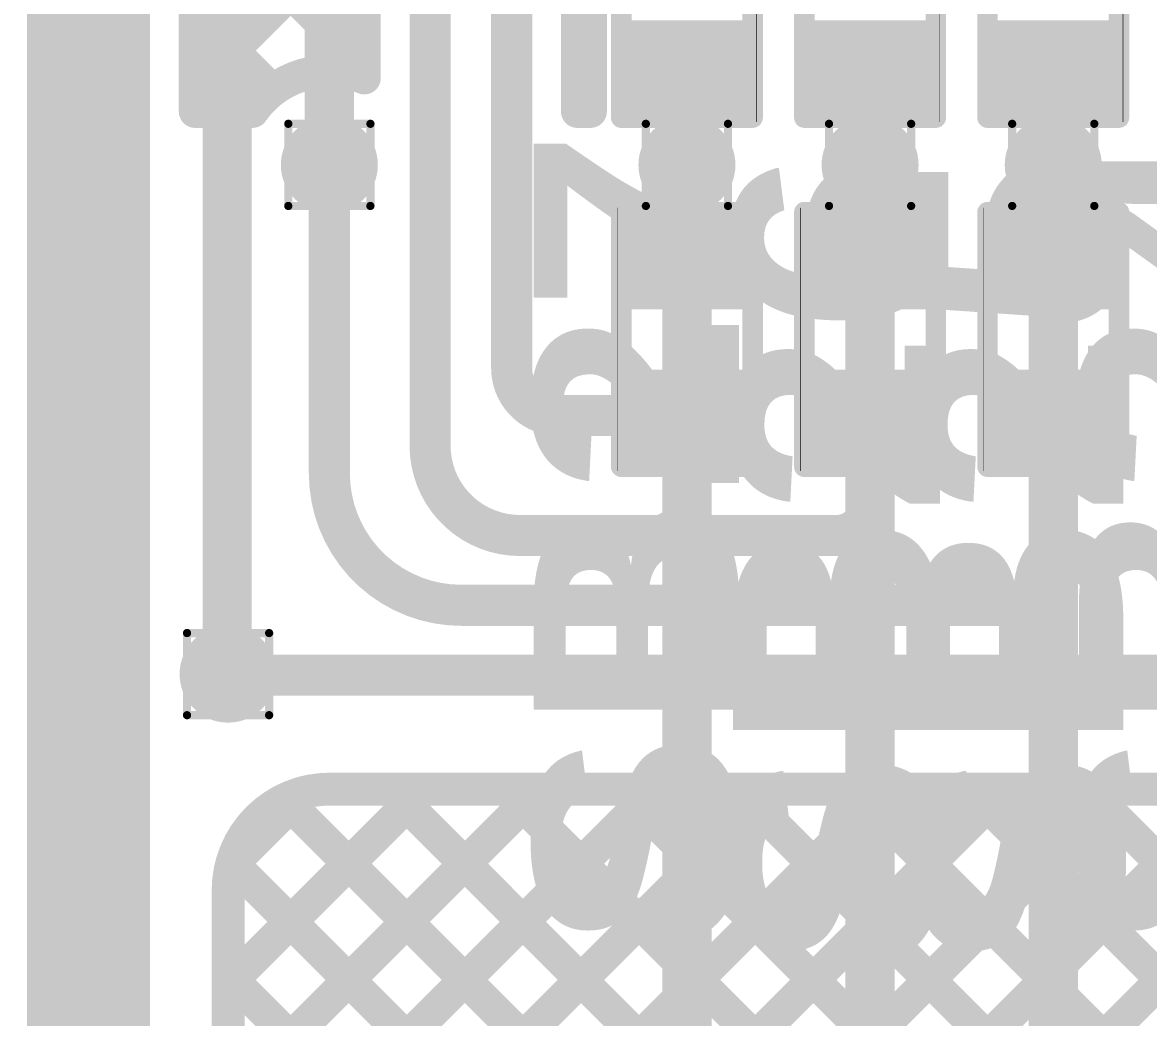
# Model space of a CAD drawing. Header units: inches. Extents: x -17 to 443, y -40 to 218.
# Drawn here: x 93.12 to 100.09, y 131.25 to 137.41 of the extents above; entities that cross this region are included whole.
import ezdxf

# ---------------------------------------------------------------- set-up
doc = ezdxf.new("R2010")
doc.units = ezdxf.units.IN
for name, color, linetype in [('Bottom Layer', 5, 'Continuous'), ('Drill Drawing', 1, 'Continuous'), ('Top Layer', 1, 'Continuous'), ('Top Overlay', 2, 'Continuous'), ('Top Paste', 8, 'Continuous'), ('Top Solder', 216, 'Continuous'), ('Via Holes', 16, 'Continuous')]:
    doc.layers.add(name, color=color, linetype=linetype)
doc.styles.add('Arial Black_Bold', font='', dxfattribs={"height": 0.2})
doc.styles.get('Arial Black_Bold').set_extended_font_data('Arial Black', bold=True)

# ---------------------------------------------------------------- blocks, each defined once
blk = doc.blocks.new('S______B______0402_14')
at = {"layer": 'Top Layer'}
for points in [[(-0.6985, -0.3175), (-0.6985, 0.3175), (-0.2413, 0.3175), (-0.2413, -0.3175)], [(0.2413, -0.3175), (0.2413, 0.3175), (0.6985, 0.3175), (0.6985, -0.3175)]]:
    blk.add_hatch(color=1, dxfattribs=at).paths.add_polyline_path(points)
at = {"layer": 'Top Paste'}
for points in [[(-0.6985, -0.3175), (-0.6985, 0.3175), (-0.2413, 0.3175), (-0.2413, -0.3175)], [(0.2413, -0.3175), (0.2413, 0.3175), (0.6985, 0.3175), (0.6985, -0.3175)]]:
    blk.add_hatch(color=8, dxfattribs=at).paths.add_polyline_path(points)
at = {"layer": 'Top Solder'}
for points in [[(-0.7535, -0.3725), (-0.7535, 0.3725), (-0.1863, 0.3725), (-0.1863, -0.3725)], [(0.1863, -0.3725), (0.1863, 0.3725), (0.7535, 0.3725), (0.7535, -0.3725)]]:
    blk.add_hatch(color=216, dxfattribs=at).paths.add_polyline_path(points)
at = {"layer": 'Top Overlay'}
for points, const_width in [([(-0.7874, 0.4064), (0.7874, 0.4064)], 0.127), ([(-0.7874, 0.4064), (-0.7874, -0.4064)], 0.127), ([(0.7874, 0.4064), (0.7874, -0.4064)], 0.127), ([(-0.7874, -0.4064), (0.7874, -0.4064)], 0.127), ([(-0.8128, -0.4318), (0.8128, -0.4318)], 0.00323)]:
    blk.add_lwpolyline(points, dxfattribs=dict(at, const_width=const_width))
for points, const_width in [([(-0.8191, 0.4064, 1), (-0.7556, 0.4064, 1)], 0.0635), ([(-0.8191, 0.4064, 1), (-0.7556, 0.4064, 1)], 0.0635), ([(0.7556, 0.4064, 1), (0.8191, 0.4064, 1)], 0.0635), ([(0.7556, 0.4064, 1), (0.8191, 0.4064, 1)], 0.0635), ([(-0.8191, -0.4064, 1), (-0.7556, -0.4064, 1)], 0.0635), ([(-0.8191, -0.4064, 1), (-0.7556, -0.4064, 1)], 0.0635), ([(0.7556, -0.4064, 1), (0.8191, -0.4064, 1)], 0.0635), ([(0.7556, -0.4064, 1), (0.8191, -0.4064, 1)], 0.0635), ([(-0.8136, -0.4318, 1), (-0.812, -0.4318, 1)], 0.00161), ([(0.812, -0.4318, 1), (0.8136, -0.4318, 1)], 0.00161)]:
    blk.add_lwpolyline(points, format="xyb", close=True, dxfattribs=dict(at, const_width=const_width))
blk = doc.blocks.new('S______B______0402_15')
at = {"layer": 'Top Layer'}
for points in [[(-0.6985, -0.3175), (-0.6985, 0.3175), (-0.2413, 0.3175), (-0.2413, -0.3175)], [(0.2413, -0.3175), (0.2413, 0.3175), (0.6985, 0.3175), (0.6985, -0.3175)]]:
    blk.add_hatch(color=1, dxfattribs=at).paths.add_polyline_path(points)
at = {"layer": 'Top Paste'}
for points in [[(-0.6985, -0.3175), (-0.6985, 0.3175), (-0.2413, 0.3175), (-0.2413, -0.3175)], [(0.2413, -0.3175), (0.2413, 0.3175), (0.6985, 0.3175), (0.6985, -0.3175)]]:
    blk.add_hatch(color=8, dxfattribs=at).paths.add_polyline_path(points)
at = {"layer": 'Top Solder'}
for points in [[(-0.7535, -0.3725), (-0.7535, 0.3725), (-0.1863, 0.3725), (-0.1863, -0.3725)], [(0.1863, -0.3725), (0.1863, 0.3725), (0.7535, 0.3725), (0.7535, -0.3725)]]:
    blk.add_hatch(color=216, dxfattribs=at).paths.add_polyline_path(points)
at = {"layer": 'Top Overlay'}
for points, const_width in [([(-0.7874, 0.4064), (0.7874, 0.4064)], 0.127), ([(-0.7874, 0.4064), (-0.7874, -0.4064)], 0.127), ([(0.7874, 0.4064), (0.7874, -0.4064)], 0.127), ([(-0.7874, -0.4064), (0.7874, -0.4064)], 0.127), ([(-0.8128, -0.4318), (0.8128, -0.4318)], 0.00323)]:
    blk.add_lwpolyline(points, dxfattribs=dict(at, const_width=const_width))
for points, const_width in [([(-0.8191, 0.4064, 1), (-0.7556, 0.4064, 1)], 0.0635), ([(-0.8191, 0.4064, 1), (-0.7556, 0.4064, 1)], 0.0635), ([(0.7556, 0.4064, 1), (0.8191, 0.4064, 1)], 0.0635), ([(0.7556, 0.4064, 1), (0.8191, 0.4064, 1)], 0.0635), ([(-0.8191, -0.4064, 1), (-0.7556, -0.4064, 1)], 0.0635), ([(-0.8191, -0.4064, 1), (-0.7556, -0.4064, 1)], 0.0635), ([(0.7556, -0.4064, 1), (0.8191, -0.4064, 1)], 0.0635), ([(0.7556, -0.4064, 1), (0.8191, -0.4064, 1)], 0.0635), ([(-0.8136, -0.4318, 1), (-0.812, -0.4318, 1)], 0.00161), ([(0.812, -0.4318, 1), (0.8136, -0.4318, 1)], 0.00161)]:
    blk.add_lwpolyline(points, format="xyb", close=True, dxfattribs=dict(at, const_width=const_width))
blk = doc.blocks.new('S______B______0402_16')
at = {"layer": 'Top Layer'}
for points in [[(-0.6985, -0.3175), (-0.6985, 0.3175), (-0.2413, 0.3175), (-0.2413, -0.3175)], [(0.2413, -0.3175), (0.2413, 0.3175), (0.6985, 0.3175), (0.6985, -0.3175)]]:
    blk.add_hatch(color=1, dxfattribs=at).paths.add_polyline_path(points)
at = {"layer": 'Top Paste'}
for points in [[(-0.6985, -0.3175), (-0.6985, 0.3175), (-0.2413, 0.3175), (-0.2413, -0.3175)], [(0.2413, -0.3175), (0.2413, 0.3175), (0.6985, 0.3175), (0.6985, -0.3175)]]:
    blk.add_hatch(color=8, dxfattribs=at).paths.add_polyline_path(points)
at = {"layer": 'Top Solder'}
for points in [[(-0.7535, -0.3725), (-0.7535, 0.3725), (-0.1863, 0.3725), (-0.1863, -0.3725)], [(0.1863, -0.3725), (0.1863, 0.3725), (0.7535, 0.3725), (0.7535, -0.3725)]]:
    blk.add_hatch(color=216, dxfattribs=at).paths.add_polyline_path(points)
at = {"layer": 'Top Overlay'}
for points, const_width in [([(-0.7874, 0.4064), (0.7874, 0.4064)], 0.127), ([(-0.7874, 0.4064), (-0.7874, -0.4064)], 0.127), ([(0.7874, 0.4064), (0.7874, -0.4064)], 0.127), ([(-0.7874, -0.4064), (0.7874, -0.4064)], 0.127), ([(-0.8128, -0.4318), (0.8128, -0.4318)], 0.00323)]:
    blk.add_lwpolyline(points, dxfattribs=dict(at, const_width=const_width))
for points, const_width in [([(-0.8191, 0.4064, 1), (-0.7556, 0.4064, 1)], 0.0635), ([(-0.8191, 0.4064, 1), (-0.7556, 0.4064, 1)], 0.0635), ([(0.7556, 0.4064, 1), (0.8191, 0.4064, 1)], 0.0635), ([(0.7556, 0.4064, 1), (0.8191, 0.4064, 1)], 0.0635), ([(-0.8191, -0.4064, 1), (-0.7556, -0.4064, 1)], 0.0635), ([(-0.8191, -0.4064, 1), (-0.7556, -0.4064, 1)], 0.0635), ([(0.7556, -0.4064, 1), (0.8191, -0.4064, 1)], 0.0635), ([(0.7556, -0.4064, 1), (0.8191, -0.4064, 1)], 0.0635), ([(-0.8136, -0.4318, 1), (-0.812, -0.4318, 1)], 0.00161), ([(0.812, -0.4318, 1), (0.8136, -0.4318, 1)], 0.00161)]:
    blk.add_lwpolyline(points, format="xyb", close=True, dxfattribs=dict(at, const_width=const_width))
blk = doc.blocks.new('S______B______0402_140')
at = {"layer": 'Top Layer'}
for points in [[(-0.6985, -0.3175), (-0.6985, 0.3175), (-0.2413, 0.3175), (-0.2413, -0.3175)], [(0.2413, -0.3175), (0.2413, 0.3175), (0.6985, 0.3175), (0.6985, -0.3175)]]:
    blk.add_hatch(color=1, dxfattribs=at).paths.add_polyline_path(points)
at = {"layer": 'Top Paste'}
for points in [[(-0.6985, -0.3175), (-0.6985, 0.3175), (-0.2413, 0.3175), (-0.2413, -0.3175)], [(0.2413, -0.3175), (0.2413, 0.3175), (0.6985, 0.3175), (0.6985, -0.3175)]]:
    blk.add_hatch(color=8, dxfattribs=at).paths.add_polyline_path(points)
at = {"layer": 'Top Solder'}
for points in [[(-0.7535, -0.3725), (-0.7535, 0.3725), (-0.1863, 0.3725), (-0.1863, -0.3725)], [(0.1863, -0.3725), (0.1863, 0.3725), (0.7535, 0.3725), (0.7535, -0.3725)]]:
    blk.add_hatch(color=216, dxfattribs=at).paths.add_polyline_path(points)
at = {"layer": 'Top Overlay'}
for points, const_width in [([(0.7874, 0.4064), (-0.7874, 0.4064)], 0.127), ([(-0.7874, -0.4064), (-0.7874, 0.4064)], 0.127), ([(0.7874, -0.4064), (0.7874, 0.4064)], 0.127), ([(0.7874, -0.4064), (-0.7874, -0.4064)], 0.127), ([(0.8128, -0.4318), (-0.8128, -0.4318)], 0.00323)]:
    blk.add_lwpolyline(points, dxfattribs=dict(at, const_width=const_width))
for points, const_width in [([(-0.8191, 0.4064, 1), (-0.7556, 0.4064, 1)], 0.0635), ([(-0.8191, 0.4064, 1), (-0.7556, 0.4064, 1)], 0.0635), ([(0.7556, 0.4064, 1), (0.8191, 0.4064, 1)], 0.0635), ([(0.7556, 0.4064, 1), (0.8191, 0.4064, 1)], 0.0635), ([(-0.8191, -0.4064, 1), (-0.7556, -0.4064, 1)], 0.0635), ([(-0.8191, -0.4064, 1), (-0.7556, -0.4064, 1)], 0.0635), ([(0.7556, -0.4064, 1), (0.8191, -0.4064, 1)], 0.0635), ([(0.7556, -0.4064, 1), (0.8191, -0.4064, 1)], 0.0635), ([(-0.8136, -0.4318, 1), (-0.812, -0.4318, 1)], 0.00161), ([(0.812, -0.4318, 1), (0.8136, -0.4318, 1)], 0.00161)]:
    blk.add_lwpolyline(points, format="xyb", close=True, dxfattribs=dict(at, const_width=const_width))
blk = doc.blocks.new('S______B______0402_141')
at = {"layer": 'Top Layer'}
for points in [[(-0.6985, -0.3175), (-0.6985, 0.3175), (-0.2413, 0.3175), (-0.2413, -0.3175)], [(0.2413, -0.3175), (0.2413, 0.3175), (0.6985, 0.3175), (0.6985, -0.3175)]]:
    blk.add_hatch(color=1, dxfattribs=at).paths.add_polyline_path(points)
at = {"layer": 'Top Paste'}
for points in [[(-0.6985, -0.3175), (-0.6985, 0.3175), (-0.2413, 0.3175), (-0.2413, -0.3175)], [(0.2413, -0.3175), (0.2413, 0.3175), (0.6985, 0.3175), (0.6985, -0.3175)]]:
    blk.add_hatch(color=8, dxfattribs=at).paths.add_polyline_path(points)
at = {"layer": 'Top Solder'}
for points in [[(-0.7535, -0.3725), (-0.7535, 0.3725), (-0.1863, 0.3725), (-0.1863, -0.3725)], [(0.1863, -0.3725), (0.1863, 0.3725), (0.7535, 0.3725), (0.7535, -0.3725)]]:
    blk.add_hatch(color=216, dxfattribs=at).paths.add_polyline_path(points)
at = {"layer": 'Top Overlay'}
for points, const_width in [([(0.7874, 0.4064), (-0.7874, 0.4064)], 0.127), ([(-0.7874, -0.4064), (-0.7874, 0.4064)], 0.127), ([(0.7874, -0.4064), (0.7874, 0.4064)], 0.127), ([(0.7874, -0.4064), (-0.7874, -0.4064)], 0.127), ([(0.8128, -0.4318), (-0.8128, -0.4318)], 0.00323)]:
    blk.add_lwpolyline(points, dxfattribs=dict(at, const_width=const_width))
for points, const_width in [([(-0.8191, 0.4064, 1), (-0.7556, 0.4064, 1)], 0.0635), ([(-0.8191, 0.4064, 1), (-0.7556, 0.4064, 1)], 0.0635), ([(0.7556, 0.4064, 1), (0.8191, 0.4064, 1)], 0.0635), ([(0.7556, 0.4064, 1), (0.8191, 0.4064, 1)], 0.0635), ([(-0.8191, -0.4064, 1), (-0.7556, -0.4064, 1)], 0.0635), ([(-0.8191, -0.4064, 1), (-0.7556, -0.4064, 1)], 0.0635), ([(0.7556, -0.4064, 1), (0.8191, -0.4064, 1)], 0.0635), ([(0.7556, -0.4064, 1), (0.8191, -0.4064, 1)], 0.0635), ([(-0.8136, -0.4318, 1), (-0.812, -0.4318, 1)], 0.00161), ([(0.812, -0.4318, 1), (0.8136, -0.4318, 1)], 0.00161)]:
    blk.add_lwpolyline(points, format="xyb", close=True, dxfattribs=dict(at, const_width=const_width))
at = {"layer": 'Top Overlay', "style": 'Arial Black_Bold'}
blk.add_text('SB26', height=1.27, rotation=-180, dxfattribs=at).set_placement((3.9068, 0.4224))
blk = doc.blocks.new('S______B______0402_142')
at = {"layer": 'Top Layer'}
for points in [[(-0.6985, -0.3175), (-0.6985, 0.3175), (-0.2413, 0.3175), (-0.2413, -0.3175)], [(0.2413, -0.3175), (0.2413, 0.3175), (0.6985, 0.3175), (0.6985, -0.3175)]]:
    blk.add_hatch(color=1, dxfattribs=at).paths.add_polyline_path(points)
at = {"layer": 'Top Paste'}
for points in [[(-0.6985, -0.3175), (-0.6985, 0.3175), (-0.2413, 0.3175), (-0.2413, -0.3175)], [(0.2413, -0.3175), (0.2413, 0.3175), (0.6985, 0.3175), (0.6985, -0.3175)]]:
    blk.add_hatch(color=8, dxfattribs=at).paths.add_polyline_path(points)
at = {"layer": 'Top Solder'}
for points in [[(-0.7535, -0.3725), (-0.7535, 0.3725), (-0.1863, 0.3725), (-0.1863, -0.3725)], [(0.1863, -0.3725), (0.1863, 0.3725), (0.7535, 0.3725), (0.7535, -0.3725)]]:
    blk.add_hatch(color=216, dxfattribs=at).paths.add_polyline_path(points)
at = {"layer": 'Top Overlay'}
for points, const_width in [([(0.7874, 0.4064), (-0.7874, 0.4064)], 0.127), ([(-0.7874, -0.4064), (-0.7874, 0.4064)], 0.127), ([(0.7874, -0.4064), (0.7874, 0.4064)], 0.127), ([(0.7874, -0.4064), (-0.7874, -0.4064)], 0.127), ([(0.8128, -0.4318), (-0.8128, -0.4318)], 0.00323)]:
    blk.add_lwpolyline(points, dxfattribs=dict(at, const_width=const_width))
for points, const_width in [([(-0.8191, 0.4064, 1), (-0.7556, 0.4064, 1)], 0.0635), ([(-0.8191, 0.4064, 1), (-0.7556, 0.4064, 1)], 0.0635), ([(0.7556, 0.4064, 1), (0.8191, 0.4064, 1)], 0.0635), ([(0.7556, 0.4064, 1), (0.8191, 0.4064, 1)], 0.0635), ([(-0.8191, -0.4064, 1), (-0.7556, -0.4064, 1)], 0.0635), ([(-0.8191, -0.4064, 1), (-0.7556, -0.4064, 1)], 0.0635), ([(0.7556, -0.4064, 1), (0.8191, -0.4064, 1)], 0.0635), ([(0.7556, -0.4064, 1), (0.8191, -0.4064, 1)], 0.0635), ([(-0.8136, -0.4318, 1), (-0.812, -0.4318, 1)], 0.00161), ([(0.812, -0.4318, 1), (0.8136, -0.4318, 1)], 0.00161)]:
    blk.add_lwpolyline(points, format="xyb", close=True, dxfattribs=dict(at, const_width=const_width))
at = {"layer": 'Top Overlay', "style": 'Arial Black_Bold'}
blk.add_text('SB25', height=1.27, rotation=-180, dxfattribs=at).set_placement((3.9068, 0.4224))

msp = doc.modelspace()

# ---------------------------------------------------------------- hatches: boundary and pattern name
at = {"layer": 'Bottom Layer'}
h = msp.add_hatch(color=5, dxfattribs=at)
edge = h.paths.add_edge_path()
edge.add_arc((95.0226, 136.5263), 0.3, 0, 360)
h = msp.add_hatch(color=5, dxfattribs=at)
edge = h.paths.add_edge_path()
edge.add_arc((97.2346, 136.5263), 0.3, 0, 360)
h = msp.add_hatch(color=5, dxfattribs=at)
edge = h.paths.add_edge_path()
edge.add_arc((98.3676, 136.5263), 0.3, 0, 360)
h = msp.add_hatch(color=5, dxfattribs=at)
edge = h.paths.add_edge_path()
edge.add_arc((99.5006, 136.5263), 0.3, 0, 360)
h = msp.add_hatch(color=5, dxfattribs=at)
edge = h.paths.add_edge_path()
edge.add_arc((94.3961, 133.3767), 0.3, 0, 360)
at = {"layer": 'Top Layer'}
h = msp.add_hatch(color=1, dxfattribs=at)
edge = h.paths.add_edge_path()
edge.add_arc((95.0226, 136.5263), 0.3, 0, 360)
h = msp.add_hatch(color=1, dxfattribs=at)
edge = h.paths.add_edge_path()
edge.add_arc((97.2346, 136.5263), 0.3, 0, 360)
h = msp.add_hatch(color=1, dxfattribs=at)
edge = h.paths.add_edge_path()
edge.add_arc((98.3676, 136.5263), 0.3, 0, 360)
h = msp.add_hatch(color=1, dxfattribs=at)
edge = h.paths.add_edge_path()
edge.add_arc((99.5006, 136.5263), 0.3, 0, 360)
h = msp.add_hatch(color=1, dxfattribs=at)
edge = h.paths.add_edge_path()
edge.add_arc((94.3961, 133.3767), 0.3, 0, 360)
at = {"layer": 'Via Holes'}
h = msp.add_hatch(color=7, dxfattribs=at)
edge = h.paths.add_edge_path()
edge.add_arc((95.0226, 136.5263), 0.15, 0, 360)
h = msp.add_hatch(color=7, dxfattribs=at)
edge = h.paths.add_edge_path()
edge.add_arc((97.2346, 136.5263), 0.15, 0, 360)
h = msp.add_hatch(color=7, dxfattribs=at)
edge = h.paths.add_edge_path()
edge.add_arc((98.3676, 136.5263), 0.15, 0, 360)
h = msp.add_hatch(color=7, dxfattribs=at)
edge = h.paths.add_edge_path()
edge.add_arc((99.5006, 136.5263), 0.15, 0, 360)
h = msp.add_hatch(color=7, dxfattribs=at)
edge = h.paths.add_edge_path()
edge.add_arc((94.3961, 133.3767), 0.15, 0, 360)

# ---------------------------------------------------------------- linework, layer by layer
at = {"layer": 'Bottom Layer'}
for points, const_width in [([(94.3903, 133.3825), (94.3903, 148.1537)], 0.3048), ([(95.0226, 136.4788), (95.0226, 145.6195)], 0.3048), ([(97.2346, 129.6902), (97.2346, 136.5263)], 0.3048), ([(98.3676, 128.8159), (98.3676, 136.5263)], 0.3048), ([(99.5006, 127.6196), (99.5006, 136.5263)], 0.3048), ([(94.3903, 133.3825), (94.3961, 133.3767)], 0.254)]:
    msp.add_lwpolyline(points, dxfattribs=dict(at, const_width=const_width))
for points, const_width in [([(97.1584, 136.5263, 1), (97.3108, 136.5263, 1)], 0.1524), ([(98.2914, 136.5263, 1), (98.4438, 136.5263, 1)], 0.1524), ([(99.4244, 136.5263, 1), (99.5768, 136.5263, 1)], 0.1524), ([(94.9464, 136.4788, 1), (95.0988, 136.4788, 1)], 0.1524), ([(94.3141, 133.3825, 1), (94.4665, 133.3825, 1)], 0.1524), ([(94.3268, 133.3825, 1), (94.4538, 133.3825, 1)], 0.127), ([(94.3326, 133.3767, 1), (94.4596, 133.3767, 1)], 0.127)]:
    msp.add_lwpolyline(points, format="xyb", close=True, dxfattribs=dict(at, const_width=const_width))
at = {"layer": 'Drill Drawing', "const_width": 0.0508}
for points in [[(94.7686, 136.7803), (95.2766, 136.7803)], [(94.7686, 136.2723), (94.7686, 136.7803)], [(95.2766, 136.2723), (95.2766, 136.7803)], [(96.9806, 136.7803), (97.4886, 136.7803)], [(96.9806, 136.2723), (96.9806, 136.7803)], [(97.4886, 136.2723), (97.4886, 136.7803)], [(98.1136, 136.7803), (98.6216, 136.7803)], [(98.1136, 136.2723), (98.1136, 136.7803)], [(98.6216, 136.2723), (98.6216, 136.7803)], [(99.2466, 136.7803), (99.7546, 136.7803)], [(99.2466, 136.2723), (99.2466, 136.7803)], [(99.7546, 136.2723), (99.7546, 136.7803)], [(94.7686, 136.2723), (95.2766, 136.2723)], [(96.9806, 136.2723), (97.4886, 136.2723)], [(98.1136, 136.2723), (98.6216, 136.2723)], [(99.2466, 136.2723), (99.7546, 136.2723)], [(94.1421, 133.6307), (94.6501, 133.6307)], [(94.1421, 133.1227), (94.1421, 133.6307)], [(94.6501, 133.1227), (94.6501, 133.6307)], [(94.1421, 133.1227), (94.6501, 133.1227)]]:
    msp.add_lwpolyline(points, dxfattribs=at)
at = {"layer": 'Drill Drawing', "const_width": 0.0254}
for points in [[(94.7559, 136.7803, 1), (94.7813, 136.7803, 1)], [(94.7559, 136.7803, 1), (94.7813, 136.7803, 1)], [(95.2639, 136.7803, 1), (95.2893, 136.7803, 1)], [(95.2639, 136.7803, 1), (95.2893, 136.7803, 1)], [(96.9679, 136.7803, 1), (96.9933, 136.7803, 1)], [(96.9679, 136.7803, 1), (96.9933, 136.7803, 1)], [(97.4759, 136.7803, 1), (97.5013, 136.7803, 1)], [(97.4759, 136.7803, 1), (97.5013, 136.7803, 1)], [(98.1009, 136.7803, 1), (98.1263, 136.7803, 1)], [(98.1009, 136.7803, 1), (98.1263, 136.7803, 1)], [(98.6089, 136.7803, 1), (98.6343, 136.7803, 1)], [(98.6089, 136.7803, 1), (98.6343, 136.7803, 1)], [(99.2339, 136.7803, 1), (99.2593, 136.7803, 1)], [(99.2339, 136.7803, 1), (99.2593, 136.7803, 1)], [(99.7419, 136.7803, 1), (99.7673, 136.7803, 1)], [(99.7419, 136.7803, 1), (99.7673, 136.7803, 1)], [(94.7559, 136.2723, 1), (94.7813, 136.2723, 1)], [(94.7559, 136.2723, 1), (94.7813, 136.2723, 1)], [(95.2639, 136.2723, 1), (95.2893, 136.2723, 1)], [(95.2639, 136.2723, 1), (95.2893, 136.2723, 1)], [(96.9679, 136.2723, 1), (96.9933, 136.2723, 1)], [(96.9679, 136.2723, 1), (96.9933, 136.2723, 1)], [(97.4759, 136.2723, 1), (97.5013, 136.2723, 1)], [(97.4759, 136.2723, 1), (97.5013, 136.2723, 1)], [(98.1009, 136.2723, 1), (98.1263, 136.2723, 1)], [(98.1009, 136.2723, 1), (98.1263, 136.2723, 1)], [(98.6089, 136.2723, 1), (98.6343, 136.2723, 1)], [(98.6089, 136.2723, 1), (98.6343, 136.2723, 1)], [(99.2339, 136.2723, 1), (99.2593, 136.2723, 1)], [(99.2339, 136.2723, 1), (99.2593, 136.2723, 1)], [(99.7419, 136.2723, 1), (99.7673, 136.2723, 1)], [(99.7419, 136.2723, 1), (99.7673, 136.2723, 1)], [(94.1294, 133.6307, 1), (94.1548, 133.6307, 1)], [(94.1294, 133.6307, 1), (94.1548, 133.6307, 1)], [(94.6374, 133.6307, 1), (94.6628, 133.6307, 1)], [(94.6374, 133.6307, 1), (94.6628, 133.6307, 1)], [(94.1294, 133.1227, 1), (94.1548, 133.1227, 1)], [(94.1294, 133.1227, 1), (94.1548, 133.1227, 1)], [(94.6374, 133.1227, 1), (94.6628, 133.1227, 1)], [(94.6374, 133.1227, 1), (94.6628, 133.1227, 1)]]:
    msp.add_lwpolyline(points, format="xyb", close=True, dxfattribs=at)
at = {"layer": 'Top Layer'}
for points, const_width in [([(95.6456, 134.79), (95.6456, 140.2277)], 0.254), ([(95.2392, 137.0637), (95.2392, 140.2277)], 0.2032), ([(96.1504, 135.2692), (96.1504, 140.1218)], 0.254), ([(96.5568, 136.8565), (96.5568, 140.0768)], 0.2032), ([(93.5325, 130.2744), (93.5325, 139.3264)], 0.762), ([(94.1929, 136.8565), (94.1929, 139.3264)], 0.2032), ([(94.1929, 138.1823), (95.2392, 137.1361)], 0.2032), ([(94.1929, 137.002), (95.2392, 138.0482)], 0.2032), ([(96.6377, 136.8565), (96.6377, 137.5677)], 0.2032), ([(94.1929, 137.4639), (94.6704, 136.9864)], 0.2032), ([(95.015, 137.1056), (95.2392, 137.3298)], 0.2032), ([(96.5568, 137.2106), (96.6377, 137.2915)], 0.2032), ([(96.5568, 137.2553), (96.6377, 137.1744)], 0.2032), ([(97.2346, 136.5263), (97.2346, 137.1359)], 0.381), ([(98.3676, 136.5263), (98.3676, 137.1359)], 0.381), ([(99.5006, 136.5263), (99.5006, 137.1359)], 0.381), ([(94.1929, 136.8565), (94.5465, 136.8565)], 0.2032), ([(96.5568, 136.8565), (96.6377, 136.8565)], 0.2032), ([(97.2346, 135.9167), (97.2346, 136.5263)], 0.381), ([(98.3676, 135.9167), (98.3676, 136.5263)], 0.381), ([(99.5006, 135.9167), (99.5006, 136.5263)], 0.381), ([(95.0226, 134.6189), (95.0226, 136.5263)], 0.254), ([(96.4427, 134.9769), (97.2346, 134.9769)], 0.254), ([(98.3676, 134.4404), (98.3676, 134.9769)], 0.254), ([(99.5006, 134.0425), (99.5006, 134.9769)], 0.254), ([(96.2015, 134.2341), (98.1613, 134.2341)], 0.254), ([(95.8392, 133.8023), (99.2604, 133.8023)], 0.254), ([(94.3961, 133.3767), (94.4023, 133.3705)], 0.254), ([(94.4023, 133.3705), (100.3149, 133.3705)], 0.254), ([(89.2115, 121.2443), (100.6327, 132.6655)], 0.2032), ([(89.2115, 120.5258), (101.3511, 132.6655)], 0.2032), ([(89.2115, 123.3995), (98.4774, 132.6655)], 0.2032), ([(89.2115, 121.9627), (99.9143, 132.6655)], 0.2032), ([(89.2115, 122.6811), (99.1958, 132.6655)], 0.2032), ([(94.0059, 128.9123), (97.759, 132.6655)], 0.2032), ([(94.3961, 131.4578), (95.6037, 132.6655)], 0.2032), ([(94.3961, 130.021), (97.0406, 132.6655)], 0.2032), ([(94.3961, 130.7394), (96.3222, 132.6655)], 0.2032), ([(95.0226, 132.6655), (106.6869, 132.6655)], 0.2032), ([(95.0226, 132.6655), (106.6869, 132.6655)], 0.2032), ([(95.3993, 132.6655), (108.4494, 119.6153)], 0.2032), ([(96.1177, 132.6655), (109.1678, 119.6153)], 0.2032), ([(96.8361, 132.6655), (109.8862, 119.6153)], 0.2032), ([(97.5545, 132.6655), (110.6047, 119.6153)], 0.2032), ([(98.2729, 132.6655), (111.2736, 119.6648)], 0.2032), ([(98.9913, 132.6655), (111.5157, 120.1411)], 0.2032), ([(99.7098, 132.6655), (111.5157, 120.8595)], 0.2032), ([(94.4162, 132.1963), (94.8652, 132.6454)], 0.2032), ([(94.7455, 132.6008), (107.731, 119.6153)], 0.2032), ([(94.4195, 132.2084), (107.0126, 119.6153)], 0.2032), ([(94.3961, 129.9416), (94.3961, 132.039)], 0.2032), ([(94.3961, 129.9416), (94.3961, 132.039)], 0.2032), ([(94.3961, 131.5134), (106.2941, 119.6153)], 0.2032)]:
    msp.add_lwpolyline(points, dxfattribs=dict(at, const_width=const_width))
for points, const_width in [([(94.1421, 137.4639, 1), (94.2437, 137.4639, 1)], 0.1016), ([(95.1884, 137.3298, 1), (95.29, 137.3298, 1)], 0.1016), ([(96.506, 137.2553, 1), (96.6076, 137.2553, 1)], 0.1016), ([(96.5869, 137.2915, 1), (96.6885, 137.2915, 1)], 0.1016), ([(96.506, 137.2106, 1), (96.6076, 137.2106, 1)], 0.1016), ([(97.1394, 137.1359, 1), (97.3299, 137.1359, 1)], 0.1905), ([(98.2724, 137.1359, 1), (98.4629, 137.1359, 1)], 0.1905), ([(99.4054, 137.1359, 1), (99.5959, 137.1359, 1)], 0.1905), ([(95.1884, 137.1361, 1), (95.29, 137.1361, 1)], 0.1016), ([(96.5869, 137.1744, 1), (96.6885, 137.1744, 1)], 0.1016), ([(94.9642, 137.1056, 1), (95.0658, 137.1056, 1)], 0.1016), ([(95.1884, 137.0637, 1), (95.29, 137.0637, 1)], 0.1016), ([(95.1884, 137.0637, 1), (95.29, 137.0637, 1)], 0.1016), ([(94.1421, 137.002, 1), (94.2437, 137.002, 1)], 0.1016), ([(94.6196, 136.9864, 1), (94.7212, 136.9864, 1)], 0.1016), ([(94.1421, 136.8565, 1), (94.2437, 136.8565, 1)], 0.1016), ([(94.1421, 136.8565, 1), (94.2437, 136.8565, 1)], 0.1016), ([(94.4957, 136.8565, 1), (94.5973, 136.8565, 1)], 0.1016), ([(94.4957, 136.8565, 1), (94.5973, 136.8565, 1)], 0.1016), ([(96.506, 136.8565, 1), (96.6076, 136.8565, 1)], 0.1016), ([(96.506, 136.8565, 1), (96.6076, 136.8565, 1)], 0.1016), ([(96.5869, 136.8565, 1), (96.6885, 136.8565, 1)], 0.1016), ([(96.5869, 136.8565, 1), (96.6885, 136.8565, 1)], 0.1016), ([(97.1394, 136.5263, 1), (97.3299, 136.5263, 1)], 0.1905), ([(97.1394, 136.5263, 1), (97.3299, 136.5263, 1)], 0.1905), ([(98.2724, 136.5263, 1), (98.4629, 136.5263, 1)], 0.1905), ([(98.2724, 136.5263, 1), (98.4629, 136.5263, 1)], 0.1905), ([(99.4054, 136.5263, 1), (99.5959, 136.5263, 1)], 0.1905), ([(99.4054, 136.5263, 1), (99.5959, 136.5263, 1)], 0.1905), ([(94.9591, 136.5263, 1), (95.0861, 136.5263, 1)], 0.127), ([(97.1394, 135.9167, 1), (97.3299, 135.9167, 1)], 0.1905), ([(98.2724, 135.9167, 1), (98.4629, 135.9167, 1)], 0.1905), ([(99.4054, 135.9167, 1), (99.5959, 135.9167, 1)], 0.1905), ([(96.0869, 135.2692, 1), (96.2139, 135.2692, 1)], 0.127), ([(96.0869, 135.2692, 1), (96.2139, 135.2692, 1)], 0.127), ([(96.3792, 134.9769, 1), (96.5062, 134.9769, 1)], 0.127), ([(96.3792, 134.9769, 1), (96.5062, 134.9769, 1)], 0.127), ([(97.1711, 134.9769, 1), (97.2981, 134.9769, 1)], 0.127), ([(98.3041, 134.9769, 1), (98.4311, 134.9769, 1)], 0.127), ([(99.4371, 134.9769, 1), (99.5641, 134.9769, 1)], 0.127), ([(95.5821, 134.79, 1), (95.7091, 134.79, 1)], 0.127), ([(95.5821, 134.79, 1), (95.7091, 134.79, 1)], 0.127), ([(94.9591, 134.6189, 1), (95.0861, 134.6189, 1)], 0.127), ([(94.9591, 134.6189, 1), (95.0861, 134.6189, 1)], 0.127), ([(98.3041, 134.4404, 1), (98.4311, 134.4404, 1)], 0.127), ([(98.3041, 134.4404, 1), (98.4311, 134.4404, 1)], 0.127), ([(96.138, 134.2341, 1), (96.265, 134.2341, 1)], 0.127), ([(96.138, 134.2341, 1), (96.265, 134.2341, 1)], 0.127), ([(98.0978, 134.2341, 1), (98.2248, 134.2341, 1)], 0.127), ([(98.0978, 134.2341, 1), (98.2248, 134.2341, 1)], 0.127), ([(99.4371, 134.0425, 1), (99.5641, 134.0425, 1)], 0.127), ([(99.4371, 134.0425, 1), (99.5641, 134.0425, 1)], 0.127), ([(95.7757, 133.8023, 1), (95.9027, 133.8023, 1)], 0.127), ([(95.7757, 133.8023, 1), (95.9027, 133.8023, 1)], 0.127), ([(99.1969, 133.8023, 1), (99.3239, 133.8023, 1)], 0.127), ([(99.1969, 133.8023, 1), (99.3239, 133.8023, 1)], 0.127), ([(94.3326, 133.3767, 1), (94.4596, 133.3767, 1)], 0.127), ([(94.3388, 133.3705, 1), (94.4658, 133.3705, 1)], 0.127), ([(94.3388, 133.3705, 1), (94.4658, 133.3705, 1)], 0.127), ([(94.9718, 132.6655, 1), (95.0734, 132.6655, 1)], 0.1016), ([(94.9718, 132.6655, 1), (95.0734, 132.6655, 1)], 0.1016), ([(94.9718, 132.6655, 1), (95.0734, 132.6655, 1)], 0.1016), ([(95.3485, 132.6655, 1), (95.4501, 132.6655, 1)], 0.1016), ([(95.5529, 132.6655, 1), (95.6545, 132.6655, 1)], 0.1016), ([(96.0669, 132.6655, 1), (96.1685, 132.6655, 1)], 0.1016), ([(96.2714, 132.6655, 1), (96.373, 132.6655, 1)], 0.1016), ([(96.7853, 132.6655, 1), (96.8869, 132.6655, 1)], 0.1016), ([(96.9898, 132.6655, 1), (97.0914, 132.6655, 1)], 0.1016), ([(97.5037, 132.6655, 1), (97.6053, 132.6655, 1)], 0.1016), ([(97.7082, 132.6655, 1), (97.8098, 132.6655, 1)], 0.1016), ([(98.2221, 132.6655, 1), (98.3237, 132.6655, 1)], 0.1016), ([(98.4266, 132.6655, 1), (98.5282, 132.6655, 1)], 0.1016), ([(98.9405, 132.6655, 1), (99.0421, 132.6655, 1)], 0.1016), ([(99.145, 132.6655, 1), (99.2466, 132.6655, 1)], 0.1016), ([(99.659, 132.6655, 1), (99.7606, 132.6655, 1)], 0.1016), ([(99.8635, 132.6655, 1), (99.9651, 132.6655, 1)], 0.1016), ([(94.6947, 132.6008, 1), (94.7963, 132.6008, 1)], 0.1016), ([(94.7312, 132.6174, 1), (94.8328, 132.6174, 1)], 0.1016), ([(94.7329, 132.6181, 1), (94.8345, 132.6181, 1)], 0.1016), ([(94.8144, 132.6454, 1), (94.916, 132.6454, 1)], 0.1016), ([(94.5283, 132.4814, 1), (94.6299, 132.4814, 1)], 0.1016), ([(94.5293, 132.4825, 1), (94.6309, 132.4825, 1)], 0.1016), ([(94.3927, 132.278, 1), (94.4943, 132.278, 1)], 0.1016), ([(94.3933, 132.2794, 1), (94.4949, 132.2794, 1)], 0.1016), ([(94.3654, 132.1963, 1), (94.467, 132.1963, 1)], 0.1016), ([(94.3687, 132.2084, 1), (94.4703, 132.2084, 1)], 0.1016), ([(94.3453, 132.039, 1), (94.4469, 132.039, 1)], 0.1016), ([(94.3453, 132.039, 1), (94.4469, 132.039, 1)], 0.1016), ([(94.3453, 132.039, 1), (94.4469, 132.039, 1)], 0.1016), ([(94.3453, 131.5134, 1), (94.4469, 131.5134, 1)], 0.1016), ([(94.3453, 131.4578, 1), (94.4469, 131.4578, 1)], 0.1016)]:
    msp.add_lwpolyline(points, format="xyb", close=True, dxfattribs=dict(at, const_width=const_width))
for points, const_width in [([(94.5465, 136.8565, -0.350225), (95.2392, 137.0637)], 0.2032), ([(96.4427, 134.9769, -0.414214), (96.1504, 135.2692)], 0.254), ([(96.2015, 134.2341, -0.414214), (95.6456, 134.79)], 0.254), ([(95.8392, 133.8023, -0.414214), (95.0226, 134.6189)], 0.254), ([(98.3676, 134.4404, -0.414214), (98.1613, 134.2341)], 0.254), ([(99.5006, 134.0425, -0.414214), (99.2604, 133.8023)], 0.254), ([(94.7837, 132.6181, -0.09812), (95.0226, 132.6655)], 0.2032), ([(94.5801, 132.4825, -0.097809), (94.782, 132.6174)], 0.2032), ([(94.4441, 132.2794, -0.097871), (94.5791, 132.4814)], 0.2032), ([(94.3961, 132.039, -0.098178), (94.4435, 132.278)], 0.2032)]:
    msp.add_lwpolyline(points, format="xyb", dxfattribs=dict(at, const_width=const_width))

# ---------------------------------------------------------------- block references
for name, p, rotation in [('S______B______0402_14', (97.2346, 137.6058), 90), ('S______B______0402_15', (98.3676, 137.6058), 90), ('S______B______0402_16', (99.5006, 137.6058), 90), ('S______B______0402_141', (98.3676, 135.4468), 270), ('S______B______0402_142', (99.5006, 135.4468), 270), ('S______B______0402_140', (97.2346, 135.4468), 270)]:
    msp.add_blockref(name, p, dxfattribs=dict(rotation=rotation))

# ---------------------------------------------------------------- texts
at = {"layer": 'Top Overlay', "style": 'Arial Black_Bold'}
for s, p in [('SB24', (100.929, 131.667)), ('SB27', (97.5561, 131.667)), ('SB26', (98.8006, 131.54)), ('SB25', (99.9336, 131.54))]:
    msp.add_text(s, height=1.27, rotation=90, dxfattribs=at).set_placement(p)

doc.saveas('drawing.dxf')
